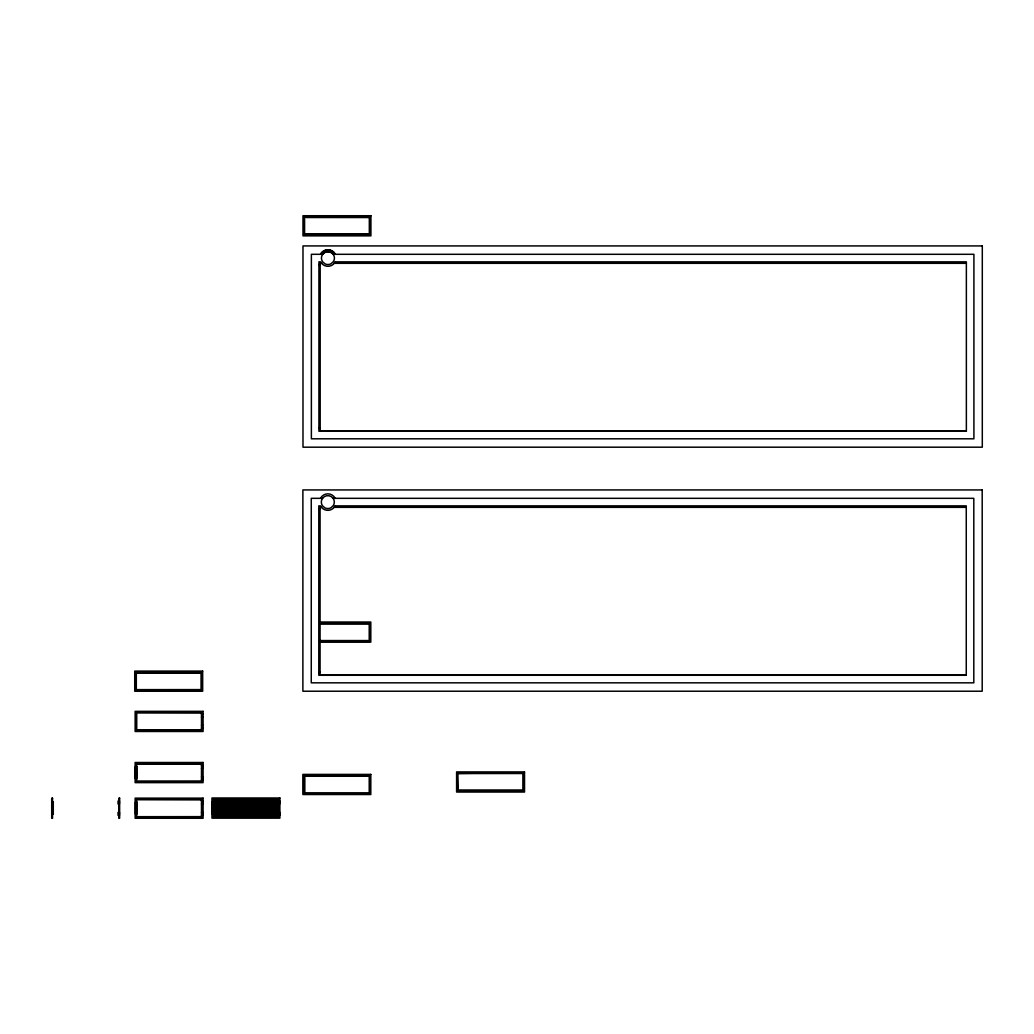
<?xml version="1.0" encoding="UTF-8"?>
<svg xmlns="http://www.w3.org/2000/svg" width="1034" height="1034" viewBox="0 0 1034 1034"><rect width="100%" height="100%" fill="white"/><g stroke="black" fill="none" stroke-linecap="round" stroke-linejoin="round"><path stroke-width="1.5" d="M304.707 775.991L305.431 775.254L306.167 775.991M304.746 216.558L306.219 216.558M306.129 217.45L369.319 217.321L369.319 234.266L304.578 234.266L304.578 217.321L369.319 217.463M305.276 216.326C306.814 216.856 305.069 217.825 303.828 216.558L303.828 235.015L370.082 235.015L370.082 216.558L305.999 216.558M304.707 234.214L369.319 234.214M321.587 263.321L320.178 263.321L320.178 430.842L966.363 430.842M334.279 263.321L966.363 263.321M318.924 264.782L320.178 264.782M318.924 428.322L320.178 428.322M322.582 498.323L311.26 498.323L311.26 682.828L973.808 682.828L973.808 498.323L333.064 498.323A6.463 6.463 0 0 0 322.582 498.323A6.294 6.294 0 0 0 322.582 505.872L324.883 507.849A6.463 6.463 0 0 0 330.777 507.849L333.064 505.872A6.294 6.294 0 0 0 333.064 498.323M321.484 507.345L320.075 507.345L320.075 674.866L966.26 674.866M334.176 507.345L966.26 507.345M318.808 508.806L320.075 508.806M320.256 622.029L370.805 622.029L370.805 642.153L320.256 642.153M320.411 622.869L369.965 622.869L369.965 641.313L319.493 641.313M320.243 623.618L369.216 623.618L369.216 640.563L320.269 640.563M320.747 623.773L369.216 623.773M318.808 672.346L320.075 672.346M136.32 672.979L201.061 672.824M201.488 713.085L136.734 712.943L136.734 729.875L201.488 729.836M201.488 714.106L203.078 714.106M201.488 717.04L203.078 717.04M201.488 725.429L203.078 725.429M201.488 728.363L203.078 728.363M136.863 764.242L201.488 764.242M201.488 765.444L202.871 765.444L202.871 768.378L201.488 768.378M136.695 769.425L135.984 769.425L136.695 775.707M369.216 776.133L304.603 776.133L304.603 792.884L369.216 792.884L369.216 775.991L304.474 775.991L304.474 792.936M201.488 776.767L202.871 776.767L202.871 779.701L201.488 779.701M458.191 790.299L522.816 790.299M213.547 799.463L278.301 799.463M201.488 799.889L136.734 799.734L136.734 816.679L201.488 816.64L201.488 799.734M278.301 800.936L279.684 800.936L279.684 803.87L278.301 803.87M201.488 801.079L202.871 801.079L202.871 804.013L201.488 804.013M213.547 801.983L212.241 801.983L212.241 814.133L213.547 814.133M52.54 805.059L53.251 805.059M136.695 805.059L135.984 805.059L136.695 811.354M212.797 804.917L213.508 804.917M212.797 811.199L213.508 811.199M52.54 811.354L53.251 811.354M201.488 812.401L202.871 812.401L202.871 815.335L201.488 815.335M278.301 812.246L279.684 812.246L279.684 815.193L278.301 815.193M278.301 816.653L213.547 816.653L213.547 798.83M279.464 800.936L279.464 803.87M279.464 812.246L279.464 815.193M278.301 798.83L278.301 817.287M213.34 801.983L213.34 814.133M212.461 801.983L212.461 814.133M202.664 765.444L202.664 768.378M202.664 776.767L202.664 779.701M202.664 801.079L202.664 804.013M202.664 812.401L202.664 815.335M201.488 712.943L201.488 729.875M135.648 766.491L135.648 778.654M135.648 802.125L135.648 814.288M119.207 801.079L119.207 804.013M119.207 812.401L119.207 815.335M320.488 498.323A8.246 8.246 0 0 1 335.171 498.323M457.661 773.406L458.191 790.441L522.933 790.441L522.933 773.51L459.148 773.548L457.442 772.747L457.442 791.204L523.695 791.204L523.695 772.747L457.661 773.406M321.406 253.033L320.592 254.299A8.246 8.246 0 0 1 335.274 254.299C332.806 249.052 324.792 248.315 321.406 253.033M335.274 261.848L333.439 264.226A8.246 8.246 0 0 1 322.427 264.226L320.592 261.848L318.924 261.848L318.924 431.256L966.363 431.256L966.363 261.848L335.274 261.848M335.171 505.872L333.336 508.25A8.246 8.246 0 0 1 322.324 508.25L320.488 505.872L318.808 505.872L318.808 675.28L966.26 675.28L966.26 505.872L335.171 505.872M323.358 253.524L322.698 254.299A6.294 6.294 0 0 0 322.698 261.848L324.986 263.825A6.463 6.463 0 0 0 330.88 263.825L333.181 261.848A6.294 6.294 0 0 0 333.181 254.299C331.009 251.133 325.994 250.719 323.358 253.524M370.922 215.731L302.988 215.731L302.988 235.855L370.922 235.855L370.922 215.731M982.3 245.924L302.988 245.924L302.988 447.192L982.3 447.192L982.3 245.924M322.698 254.299L311.376 254.299L311.376 438.804L973.912 438.804L973.912 254.299L333.181 254.299A6.463 6.463 0 0 0 322.698 254.299M982.197 489.935L302.884 489.935L302.884 691.216L982.197 691.216L982.197 489.935M202.664 671.092L134.73 671.092L134.73 691.216L202.664 691.216L202.664 671.092M201.824 671.932L135.57 671.932L135.57 690.376L201.824 690.376L201.824 671.932M201.061 672.682L136.32 672.682L136.32 689.626L201.061 689.588L201.061 672.682M203.078 711.34L135.144 711.34L135.144 731.477L203.078 731.477L203.078 711.34M202.237 712.18L135.984 712.18L135.984 730.637L202.237 730.637L202.237 712.18M203.078 762.497L135.144 762.497L135.144 782.635L203.078 782.635L203.078 762.497M202.237 763.338L135.984 763.338L135.984 781.794L202.237 781.794L202.237 763.338M201.488 764.1L136.734 764.1L136.734 781.032L201.488 780.993L201.488 764.1M136.734 766.491L135.441 766.491L135.441 778.654L136.734 778.654L136.695 766.491M524.535 771.907L456.601 771.907L456.601 792.044L524.535 792.044L524.535 771.907M370.805 774.401L302.884 774.401L302.884 794.526L370.805 794.526L370.805 774.401M369.965 775.241L303.712 775.241L303.712 793.685L369.965 793.685L369.965 775.241M52.54 798.145L51.7 798.145L51.7 818.269L52.54 818.269L52.54 798.145M119.634 798.145L118.794 798.145L118.794 818.269L119.634 818.269L119.634 798.145M203.078 798.145L135.144 798.145L135.144 818.269L203.078 818.269L203.078 798.145M279.891 797.989L211.957 797.989L211.957 818.127L279.891 818.127L279.891 797.989M279.051 798.83L212.797 798.83L212.797 817.287L279.051 817.287L279.051 798.83M202.237 798.985L135.984 798.985L135.984 817.442L202.237 817.442L202.237 798.985M215.15 799.877L213.973 799.877L213.973 801.053L215.15 801.053L215.15 799.877M217.05 799.877L215.873 799.877L215.873 801.053L217.05 801.053L217.05 799.877M218.95 799.877L217.773 799.877L217.773 801.053L218.95 801.053L218.95 799.877M220.849 799.877L219.673 799.877L219.673 801.053L220.849 801.053L220.849 799.877M222.749 799.877L221.573 799.877L221.573 801.053L222.749 801.053L222.749 799.877M224.649 799.877L223.473 799.877L223.473 801.053L224.649 801.053L224.649 799.877M226.549 799.877L225.373 799.877L225.373 801.053L226.549 801.053L226.549 799.877M228.449 799.877L227.273 799.877L227.273 801.053L228.449 801.053L228.449 799.877M230.349 799.877L229.173 799.877L229.173 801.053L230.349 801.053L230.349 799.877M232.249 799.877L231.086 799.877L231.086 801.053L232.249 801.053L232.249 799.877M234.149 799.877L232.986 799.877L232.986 801.053L234.149 801.053L234.149 799.877M236.062 799.877L234.886 799.877L234.886 801.053L236.062 801.053L236.062 799.877M237.962 799.877L236.786 799.877L236.786 801.053L237.962 801.053L237.962 799.877M239.862 799.877L238.686 799.877L238.686 801.053L239.862 801.053L239.862 799.877M241.762 799.877L240.586 799.877L240.586 801.053L241.762 801.053L241.762 799.877M243.662 799.877L242.486 799.877L242.486 801.053L243.662 801.053L243.662 799.877M245.562 799.877L244.386 799.877L244.386 801.053L245.562 801.053L245.562 799.877M247.462 799.877L246.286 799.877L246.286 801.053L247.462 801.053L247.462 799.877M249.362 799.877L248.186 799.877L248.186 801.053L249.362 801.053L249.362 799.877M251.262 799.877L250.086 799.877L250.086 801.053L251.262 801.053L251.262 799.877M253.162 799.877L251.986 799.877L251.986 801.053L253.162 801.053L253.162 799.877M255.062 799.877L253.886 799.877L253.886 801.053L255.062 801.053L255.062 799.877M256.962 799.877L255.799 799.877L255.799 801.053L256.962 801.053L256.962 799.877M258.862 799.877L257.699 799.877L257.699 801.053L258.862 801.053L258.862 799.877M260.775 799.877L259.599 799.877L259.599 801.053L260.775 801.053L260.775 799.877M262.675 799.877L261.499 799.877L261.499 801.053L262.675 801.053L262.675 799.877M264.575 799.877L263.399 799.877L263.399 801.053L264.575 801.053L264.575 799.877M266.475 799.877L265.299 799.877L265.299 801.053L266.475 801.053L266.475 799.877M268.375 799.877L267.199 799.877L267.199 801.053L268.375 801.053L268.375 799.877M270.275 799.877L269.099 799.877L269.099 801.053L270.275 801.053L270.275 799.877M272.175 799.877L270.998 799.877L270.998 801.053L272.175 801.053L272.175 799.877M274.075 799.877L272.898 799.877L272.898 801.053L274.075 801.053L274.075 799.877M275.975 799.877L274.798 799.877L274.798 801.053L275.975 801.053L275.975 799.877M277.875 799.877L276.698 799.877L276.698 801.053L277.875 801.053L277.875 799.877M119.427 801.079L118.044 801.079L118.044 804.013L119.427 804.013L119.427 801.079M215.15 801.777L213.973 801.777L213.973 802.953L215.15 802.953L215.15 801.777M217.05 801.777L215.873 801.777L215.873 802.953L217.05 802.953L217.05 801.777M218.95 801.777L217.773 801.777L217.773 802.953L218.95 802.953L218.95 801.777M220.849 801.777L219.673 801.777L219.673 802.953L220.849 802.953L220.849 801.777M222.749 801.777L221.573 801.777L221.573 802.953L222.749 802.953L222.749 801.777M224.649 801.777L223.473 801.777L223.473 802.953L224.649 802.953L224.649 801.777M226.549 801.777L225.373 801.777L225.373 802.953L226.549 802.953L226.549 801.777M228.449 801.777L227.273 801.777L227.273 802.953L228.449 802.953L228.449 801.777M230.349 801.777L229.173 801.777L229.173 802.953L230.349 802.953L230.349 801.777M232.249 801.777L231.086 801.777L231.086 802.953L232.249 802.953L232.249 801.777M234.149 801.777L232.986 801.777L232.986 802.953L234.149 802.953L234.149 801.777M236.062 801.777L234.886 801.777L234.886 802.953L236.062 802.953L236.062 801.777M237.962 801.777L236.786 801.777L236.786 802.953L237.962 802.953L237.962 801.777M239.862 801.777L238.686 801.777L238.686 802.953L239.862 802.953L239.862 801.777M241.762 801.777L240.586 801.777L240.586 802.953L241.762 802.953L241.762 801.777M243.662 801.777L242.486 801.777L242.486 802.953L243.662 802.953L243.662 801.777M245.562 801.777L244.386 801.777L244.386 802.953L245.562 802.953L245.562 801.777M247.462 801.777L246.286 801.777L246.286 802.953L247.462 802.953L247.462 801.777M249.362 801.777L248.186 801.777L248.186 802.953L249.362 802.953L249.362 801.777M251.262 801.777L250.086 801.777L250.086 802.953L251.262 802.953L251.262 801.777M253.162 801.777L251.986 801.777L251.986 802.953L253.162 802.953L253.162 801.777M255.062 801.777L253.886 801.777L253.886 802.953L255.062 802.953L255.062 801.777M256.962 801.777L255.799 801.777L255.799 802.953L256.962 802.953L256.962 801.777M258.862 801.777L257.699 801.777L257.699 802.953L258.862 802.953L258.862 801.777M260.775 801.777L259.599 801.777L259.599 802.953L260.775 802.953L260.775 801.777M262.675 801.777L261.499 801.777L261.499 802.953L262.675 802.953L262.675 801.777M264.575 801.777L263.399 801.777L263.399 802.953L264.575 802.953L264.575 801.777M266.475 801.777L265.299 801.777L265.299 802.953L266.475 802.953L266.475 801.777M268.375 801.777L267.199 801.777L267.199 802.953L268.375 802.953L268.375 801.777M270.275 801.777L269.099 801.777L269.099 802.953L270.275 802.953L270.275 801.777M272.175 801.777L270.998 801.777L270.998 802.953L272.175 802.953L272.175 801.777M274.075 801.777L272.898 801.777L272.898 802.953L274.075 802.953L274.075 801.777M275.975 801.777L274.798 801.777L274.798 802.953L275.975 802.953L275.975 801.777M277.875 801.777L276.698 801.777L276.698 802.953L277.875 802.953L277.875 801.777M53.29 802.125L52.088 802.125L52.088 814.288L53.29 814.288L53.29 802.125M136.734 802.125L135.544 802.125L135.544 814.288L136.734 814.288L136.695 802.125M215.15 803.676L213.973 803.676L213.973 804.853L215.15 804.853L215.15 803.676M217.05 803.676L215.873 803.676L215.873 804.853L217.05 804.853L217.05 803.676M218.95 803.676L217.773 803.676L217.773 804.853L218.95 804.853L218.95 803.676M220.849 803.676L219.673 803.676L219.673 804.853L220.849 804.853L220.849 803.676M222.749 803.676L221.573 803.676L221.573 804.853L222.749 804.853L222.749 803.676M224.649 803.676L223.473 803.676L223.473 804.853L224.649 804.853L224.649 803.676M226.549 803.676L225.373 803.676L225.373 804.853L226.549 804.853L226.549 803.676M228.449 803.676L227.273 803.676L227.273 804.853L228.449 804.853L228.449 803.676M230.349 803.676L229.173 803.676L229.173 804.853L230.349 804.853L230.349 803.676M232.249 803.676L231.086 803.676L231.086 804.853L232.249 804.853L232.249 803.676M234.149 803.676L232.986 803.676L232.986 804.853L234.149 804.853L234.149 803.676M236.062 803.676L234.886 803.676L234.886 804.853L236.062 804.853L236.062 803.676M237.962 803.676L236.786 803.676L236.786 804.853L237.962 804.853L237.962 803.676M239.862 803.676L238.686 803.676L238.686 804.853L239.862 804.853L239.862 803.676M241.762 803.676L240.586 803.676L240.586 804.853L241.762 804.853L241.762 803.676M243.662 803.676L242.486 803.676L242.486 804.853L243.662 804.853L243.662 803.676M245.562 803.676L244.386 803.676L244.386 804.853L245.562 804.853L245.562 803.676M247.462 803.676L246.286 803.676L246.286 804.853L247.462 804.853L247.462 803.676M249.362 803.676L248.186 803.676L248.186 804.853L249.362 804.853L249.362 803.676M251.262 803.676L250.086 803.676L250.086 804.853L251.262 804.853L251.262 803.676M253.162 803.676L251.986 803.676L251.986 804.853L253.162 804.853L253.162 803.676M255.062 803.676L253.886 803.676L253.886 804.853L255.062 804.853L255.062 803.676M256.962 803.676L255.799 803.676L255.799 804.853L256.962 804.853L256.962 803.676M258.862 803.676L257.699 803.676L257.699 804.853L258.862 804.853L258.862 803.676M260.775 803.676L259.599 803.676L259.599 804.853L260.775 804.853L260.775 803.676M262.675 803.676L261.499 803.676L261.499 804.853L262.675 804.853L262.675 803.676M264.575 803.676L263.399 803.676L263.399 804.853L264.575 804.853L264.575 803.676M266.475 803.676L265.299 803.676L265.299 804.853L266.475 804.853L266.475 803.676M268.375 803.676L267.199 803.676L267.199 804.853L268.375 804.853L268.375 803.676M270.275 803.676L269.099 803.676L269.099 804.853L270.275 804.853L270.275 803.676M272.175 803.676L270.998 803.676L270.998 804.853L272.175 804.853L272.175 803.676M274.075 803.676L272.898 803.676L272.898 804.853L274.075 804.853L274.075 803.676M275.975 803.676L274.798 803.676L274.798 804.853L275.975 804.853L275.975 803.676M277.875 803.676L276.698 803.676L276.698 804.853L277.875 804.853L277.875 803.676M215.15 805.576L213.973 805.576L213.973 806.753L215.15 806.753L215.15 805.576M217.05 805.576L215.873 805.576L215.873 806.753L217.05 806.753L217.05 805.576M218.95 805.576L217.773 805.576L217.773 806.753L218.95 806.753L218.95 805.576M220.849 805.576L219.673 805.576L219.673 806.753L220.849 806.753L220.849 805.576M222.749 805.576L221.573 805.576L221.573 806.753L222.749 806.753L222.749 805.576M224.649 805.576L223.473 805.576L223.473 806.753L224.649 806.753L224.649 805.576M226.549 805.576L225.373 805.576L225.373 806.753L226.549 806.753L226.549 805.576M228.449 805.576L227.273 805.576L227.273 806.753L228.449 806.753L228.449 805.576M230.349 805.576L229.173 805.576L229.173 806.753L230.349 806.753L230.349 805.576M232.249 805.576L231.086 805.576L231.086 806.753L232.249 806.753L232.249 805.576M234.149 805.576L232.986 805.576L232.986 806.753L234.149 806.753L234.149 805.576M236.062 805.576L234.886 805.576L234.886 806.753L236.062 806.753L236.062 805.576M237.962 805.576L236.786 805.576L236.786 806.753L237.962 806.753L237.962 805.576M239.862 805.576L238.686 805.576L238.686 806.753L239.862 806.753L239.862 805.576M241.762 805.576L240.586 805.576L240.586 806.753L241.762 806.753L241.762 805.576M243.662 805.576L242.486 805.576L242.486 806.753L243.662 806.753L243.662 805.576M245.562 805.576L244.386 805.576L244.386 806.753L245.562 806.753L245.562 805.576M247.462 805.576L246.286 805.576L246.286 806.753L247.462 806.753L247.462 805.576M249.362 805.576L248.186 805.576L248.186 806.753L249.362 806.753L249.362 805.576M251.262 805.576L250.086 805.576L250.086 806.753L251.262 806.753L251.262 805.576M253.162 805.576L251.986 805.576L251.986 806.753L253.162 806.753L253.162 805.576M255.062 805.576L253.886 805.576L253.886 806.753L255.062 806.753L255.062 805.576M256.962 805.576L255.799 805.576L255.799 806.753L256.962 806.753L256.962 805.576M258.862 805.576L257.699 805.576L257.699 806.753L258.862 806.753L258.862 805.576M260.775 805.576L259.599 805.576L259.599 806.753L260.775 806.753L260.775 805.576M262.675 805.576L261.499 805.576L261.499 806.753L262.675 806.753L262.675 805.576M264.575 805.576L263.399 805.576L263.399 806.753L264.575 806.753L264.575 805.576M266.475 805.576L265.299 805.576L265.299 806.753L266.475 806.753L266.475 805.576M268.375 805.576L267.199 805.576L267.199 806.753L268.375 806.753L268.375 805.576M270.275 805.576L269.099 805.576L269.099 806.753L270.275 806.753L270.275 805.576M272.175 805.576L270.998 805.576L270.998 806.753L272.175 806.753L272.175 805.576M274.075 805.576L272.898 805.576L272.898 806.753L274.075 806.753L274.075 805.576M275.975 805.576L274.798 805.576L274.798 806.753L275.975 806.753L275.975 805.576M277.875 805.576L276.698 805.576L276.698 806.753L277.875 806.753L277.875 805.576M215.15 807.476L213.973 807.476L213.973 808.64L215.15 808.64L215.15 807.476M217.05 807.476L215.873 807.476L215.873 808.64L217.05 808.64L217.05 807.476M218.95 807.476L217.773 807.476L217.773 808.64L218.95 808.64L218.95 807.476M220.849 807.476L219.673 807.476L219.673 808.64L220.849 808.64L220.849 807.476M222.749 807.476L221.573 807.476L221.573 808.64L222.749 808.64L222.749 807.476M224.649 807.476L223.473 807.476L223.473 808.64L224.649 808.64L224.649 807.476M226.549 807.476L225.373 807.476L225.373 808.64L226.549 808.64L226.549 807.476M228.449 807.476L227.273 807.476L227.273 808.64L228.449 808.64L228.449 807.476M230.349 807.476L229.173 807.476L229.173 808.64L230.349 808.64L230.349 807.476M232.249 807.476L231.086 807.476L231.086 808.64L232.249 808.64L232.249 807.476M234.149 807.476L232.986 807.476L232.986 808.64L234.149 808.64L234.149 807.476M236.062 807.476L234.886 807.476L234.886 808.64L236.062 808.64L236.062 807.476M237.962 807.476L236.786 807.476L236.786 808.64L237.962 808.64L237.962 807.476M239.862 807.476L238.686 807.476L238.686 808.64L239.862 808.64L239.862 807.476M241.762 807.476L240.586 807.476L240.586 808.64L241.762 808.64L241.762 807.476M243.662 807.476L242.486 807.476L242.486 808.64L243.662 808.64L243.662 807.476M245.562 807.476L244.386 807.476L244.386 808.64L245.562 808.64L245.562 807.476M247.462 807.476L246.286 807.476L246.286 808.64L247.462 808.64L247.462 807.476M249.362 807.476L248.186 807.476L248.186 808.64L249.362 808.64L249.362 807.476M251.262 807.476L250.086 807.476L250.086 808.64L251.262 808.64L251.262 807.476M253.162 807.476L251.986 807.476L251.986 808.64L253.162 808.64L253.162 807.476M255.062 807.476L253.886 807.476L253.886 808.64L255.062 808.64L255.062 807.476M256.962 807.476L255.799 807.476L255.799 808.64L256.962 808.64L256.962 807.476M258.862 807.476L257.699 807.476L257.699 808.64L258.862 808.64L258.862 807.476M260.775 807.476L259.599 807.476L259.599 808.64L260.775 808.64L260.775 807.476M262.675 807.476L261.499 807.476L261.499 808.64L262.675 808.64L262.675 807.476M264.575 807.476L263.399 807.476L263.399 808.64L264.575 808.64L264.575 807.476M266.475 807.476L265.299 807.476L265.299 808.64L266.475 808.64L266.475 807.476M268.375 807.476L267.199 807.476L267.199 808.64L268.375 808.64L268.375 807.476M270.275 807.476L269.099 807.476L269.099 808.64L270.275 808.64L270.275 807.476M272.175 807.476L270.998 807.476L270.998 808.64L272.175 808.64L272.175 807.476M274.075 807.476L272.898 807.476L272.898 808.64L274.075 808.64L274.075 807.476M275.975 807.476L274.798 807.476L274.798 808.64L275.975 808.64L275.975 807.476M277.875 807.476L276.698 807.476L276.698 808.64L277.875 808.64L277.875 807.476M215.15 809.364L213.973 809.364L213.973 810.54L215.15 810.54L215.15 809.364M217.05 809.364L215.873 809.364L215.873 810.54L217.05 810.54L217.05 809.364M218.95 809.364L217.773 809.364L217.773 810.54L218.95 810.54L218.95 809.364M220.849 809.364L219.673 809.364L219.673 810.54L220.849 810.54L220.849 809.364M222.749 809.364L221.573 809.364L221.573 810.54L222.749 810.54L222.749 809.364M224.649 809.364L223.473 809.364L223.473 810.54L224.649 810.54L224.649 809.364M226.549 809.364L225.373 809.364L225.373 810.54L226.549 810.54L226.549 809.364M228.449 809.364L227.273 809.364L227.273 810.54L228.449 810.54L228.449 809.364M230.349 809.364L229.173 809.364L229.173 810.54L230.349 810.54L230.349 809.364M232.249 809.364L231.086 809.364L231.086 810.54L232.249 810.54L232.249 809.364M234.149 809.364L232.986 809.364L232.986 810.54L234.149 810.54L234.149 809.364M236.062 809.364L234.886 809.364L234.886 810.54L236.062 810.54L236.062 809.364M237.962 809.364L236.786 809.364L236.786 810.54L237.962 810.54L237.962 809.364M239.862 809.364L238.686 809.364L238.686 810.54L239.862 810.54L239.862 809.364M241.762 809.364L240.586 809.364L240.586 810.54L241.762 810.54L241.762 809.364M243.662 809.364L242.486 809.364L242.486 810.54L243.662 810.54L243.662 809.364M245.562 809.364L244.386 809.364L244.386 810.54L245.562 810.54L245.562 809.364M247.462 809.364L246.286 809.364L246.286 810.54L247.462 810.54L247.462 809.364M249.362 809.364L248.186 809.364L248.186 810.54L249.362 810.54L249.362 809.364M251.262 809.364L250.086 809.364L250.086 810.54L251.262 810.54L251.262 809.364M253.162 809.364L251.986 809.364L251.986 810.54L253.162 810.54L253.162 809.364M255.062 809.364L253.886 809.364L253.886 810.54L255.062 810.54L255.062 809.364M256.962 809.364L255.799 809.364L255.799 810.54L256.962 810.54L256.962 809.364M258.862 809.364L257.699 809.364L257.699 810.54L258.862 810.54L258.862 809.364M260.775 809.364L259.599 809.364L259.599 810.54L260.775 810.54L260.775 809.364M262.675 809.364L261.499 809.364L261.499 810.54L262.675 810.54L262.675 809.364M264.575 809.364L263.399 809.364L263.399 810.54L264.575 810.54L264.575 809.364M266.475 809.364L265.299 809.364L265.299 810.54L266.475 810.54L266.475 809.364M268.375 809.364L267.199 809.364L267.199 810.54L268.375 810.54L268.375 809.364M270.275 809.364L269.099 809.364L269.099 810.54L270.275 810.54L270.275 809.364M272.175 809.364L270.998 809.364L270.998 810.54L272.175 810.54L272.175 809.364M274.075 809.364L272.898 809.364L272.898 810.54L274.075 810.54L274.075 809.364M275.975 809.364L274.798 809.364L274.798 810.54L275.975 810.54L275.975 809.364M277.875 809.364L276.698 809.364L276.698 810.54L277.875 810.54L277.875 809.364M215.15 811.263L213.973 811.263L213.973 812.44L215.15 812.44L215.15 811.263M217.05 811.263L215.873 811.263L215.873 812.44L217.05 812.44L217.05 811.263M218.95 811.263L217.773 811.263L217.773 812.44L218.95 812.44L218.95 811.263M220.849 811.263L219.673 811.263L219.673 812.44L220.849 812.44L220.849 811.263M222.749 811.263L221.573 811.263L221.573 812.44L222.749 812.44L222.749 811.263M224.649 811.263L223.473 811.263L223.473 812.44L224.649 812.44L224.649 811.263M226.549 811.263L225.373 811.263L225.373 812.44L226.549 812.44L226.549 811.263M228.449 811.263L227.273 811.263L227.273 812.44L228.449 812.44L228.449 811.263M230.349 811.263L229.173 811.263L229.173 812.44L230.349 812.44L230.349 811.263M232.249 811.263L231.086 811.263L231.086 812.44L232.249 812.44L232.249 811.263M234.149 811.263L232.986 811.263L232.986 812.44L234.149 812.44L234.149 811.263M236.062 811.263L234.886 811.263L234.886 812.44L236.062 812.44L236.062 811.263M237.962 811.263L236.786 811.263L236.786 812.44L237.962 812.44L237.962 811.263M239.862 811.263L238.686 811.263L238.686 812.44L239.862 812.44L239.862 811.263M241.762 811.263L240.586 811.263L240.586 812.44L241.762 812.44L241.762 811.263M243.662 811.263L242.486 811.263L242.486 812.44L243.662 812.44L243.662 811.263M245.562 811.263L244.386 811.263L244.386 812.44L245.562 812.44L245.562 811.263M247.462 811.263L246.286 811.263L246.286 812.44L247.462 812.44L247.462 811.263M249.362 811.263L248.186 811.263L248.186 812.44L249.362 812.44L249.362 811.263M251.262 811.263L250.086 811.263L250.086 812.44L251.262 812.44L251.262 811.263M253.162 811.263L251.986 811.263L251.986 812.44L253.162 812.44L253.162 811.263M255.062 811.263L253.886 811.263L253.886 812.44L255.062 812.44L255.062 811.263M256.962 811.263L255.799 811.263L255.799 812.44L256.962 812.44L256.962 811.263M258.862 811.263L257.699 811.263L257.699 812.44L258.862 812.44L258.862 811.263M260.775 811.263L259.599 811.263L259.599 812.44L260.775 812.44L260.775 811.263M262.675 811.263L261.499 811.263L261.499 812.44L262.675 812.44L262.675 811.263M264.575 811.263L263.399 811.263L263.399 812.44L264.575 812.44L264.575 811.263M266.475 811.263L265.299 811.263L265.299 812.44L266.475 812.44L266.475 811.263M268.375 811.263L267.199 811.263L267.199 812.44L268.375 812.44L268.375 811.263M270.275 811.263L269.099 811.263L269.099 812.44L270.275 812.44L270.275 811.263M272.175 811.263L270.998 811.263L270.998 812.44L272.175 812.44L272.175 811.263M274.075 811.263L272.898 811.263L272.898 812.44L274.075 812.44L274.075 811.263M275.975 811.263L274.798 811.263L274.798 812.44L275.975 812.44L275.975 811.263M277.875 811.263L276.698 811.263L276.698 812.44L277.875 812.44L277.875 811.263M119.427 812.401L118.044 812.401L118.044 815.335L119.427 815.335L119.427 812.401M215.15 813.163L213.973 813.163L213.973 814.34L215.15 814.34L215.15 813.163M217.05 813.163L215.873 813.163L215.873 814.34L217.05 814.34L217.05 813.163M218.95 813.163L217.773 813.163L217.773 814.34L218.95 814.34L218.95 813.163M220.849 813.163L219.673 813.163L219.673 814.34L220.849 814.34L220.849 813.163M222.749 813.163L221.573 813.163L221.573 814.34L222.749 814.34L222.749 813.163M224.649 813.163L223.473 813.163L223.473 814.34L224.649 814.34L224.649 813.163M226.549 813.163L225.373 813.163L225.373 814.34L226.549 814.34L226.549 813.163M228.449 813.163L227.273 813.163L227.273 814.34L228.449 814.34L228.449 813.163M230.349 813.163L229.173 813.163L229.173 814.34L230.349 814.34L230.349 813.163M232.249 813.163L231.086 813.163L231.086 814.34L232.249 814.34L232.249 813.163M234.149 813.163L232.986 813.163L232.986 814.34L234.149 814.34L234.149 813.163M236.062 813.163L234.886 813.163L234.886 814.34L236.062 814.34L236.062 813.163M237.962 813.163L236.786 813.163L236.786 814.34L237.962 814.34L237.962 813.163M239.862 813.163L238.686 813.163L238.686 814.34L239.862 814.34L239.862 813.163M241.762 813.163L240.586 813.163L240.586 814.34L241.762 814.34L241.762 813.163M243.662 813.163L242.486 813.163L242.486 814.34L243.662 814.34L243.662 813.163M245.562 813.163L244.386 813.163L244.386 814.34L245.562 814.34L245.562 813.163M247.462 813.163L246.286 813.163L246.286 814.34L247.462 814.34L247.462 813.163M249.362 813.163L248.186 813.163L248.186 814.34L249.362 814.34L249.362 813.163M251.262 813.163L250.086 813.163L250.086 814.34L251.262 814.34L251.262 813.163M253.162 813.163L251.986 813.163L251.986 814.34L253.162 814.34L253.162 813.163M255.062 813.163L253.886 813.163L253.886 814.34L255.062 814.34L255.062 813.163M256.962 813.163L255.799 813.163L255.799 814.34L256.962 814.34L256.962 813.163M258.862 813.163L257.699 813.163L257.699 814.34L258.862 814.34L258.862 813.163M260.775 813.163L259.599 813.163L259.599 814.34L260.775 814.34L260.775 813.163M262.675 813.163L261.499 813.163L261.499 814.34L262.675 814.34L262.675 813.163M264.575 813.163L263.399 813.163L263.399 814.34L264.575 814.34L264.575 813.163M266.475 813.163L265.299 813.163L265.299 814.34L266.475 814.34L266.475 813.163M268.375 813.163L267.199 813.163L267.199 814.34L268.375 814.34L268.375 813.163M270.275 813.163L269.099 813.163L269.099 814.34L270.275 814.34L270.275 813.163M272.175 813.163L270.998 813.163L270.998 814.34L272.175 814.34L272.175 813.163M274.075 813.163L272.898 813.163L272.898 814.34L274.075 814.34L274.075 813.163M275.975 813.163L274.798 813.163L274.798 814.34L275.975 814.34L275.975 813.163M277.875 813.163L276.698 813.163L276.698 814.34L277.875 814.34L277.875 813.163M215.15 815.063L213.973 815.063L213.973 816.24L215.15 816.24L215.15 815.063M217.05 815.063L215.873 815.063L215.873 816.24L217.05 816.24L217.05 815.063M218.95 815.063L217.773 815.063L217.773 816.24L218.95 816.24L218.95 815.063M220.849 815.063L219.673 815.063L219.673 816.24L220.849 816.24L220.849 815.063M222.749 815.063L221.573 815.063L221.573 816.24L222.749 816.24L222.749 815.063M224.649 815.063L223.473 815.063L223.473 816.24L224.649 816.24L224.649 815.063M226.549 815.063L225.373 815.063L225.373 816.24L226.549 816.24L226.549 815.063M228.449 815.063L227.273 815.063L227.273 816.24L228.449 816.24L228.449 815.063M230.349 815.063L229.173 815.063L229.173 816.24L230.349 816.24L230.349 815.063M232.249 815.063L231.086 815.063L231.086 816.24L232.249 816.24L232.249 815.063M234.149 815.063L232.986 815.063L232.986 816.24L234.149 816.24L234.149 815.063M236.062 815.063L234.886 815.063L234.886 816.24L236.062 816.24L236.062 815.063M237.962 815.063L236.786 815.063L236.786 816.24L237.962 816.24L237.962 815.063M239.862 815.063L238.686 815.063L238.686 816.24L239.862 816.24L239.862 815.063M241.762 815.063L240.586 815.063L240.586 816.24L241.762 816.24L241.762 815.063M243.662 815.063L242.486 815.063L242.486 816.24L243.662 816.24L243.662 815.063M245.562 815.063L244.386 815.063L244.386 816.24L245.562 816.24L245.562 815.063M247.462 815.063L246.286 815.063L246.286 816.24L247.462 816.24L247.462 815.063M249.362 815.063L248.186 815.063L248.186 816.24L249.362 816.24L249.362 815.063M251.262 815.063L250.086 815.063L250.086 816.24L251.262 816.24L251.262 815.063M253.162 815.063L251.986 815.063L251.986 816.24L253.162 816.24L253.162 815.063M255.062 815.063L253.886 815.063L253.886 816.24L255.062 816.24L255.062 815.063M256.962 815.063L255.799 815.063L255.799 816.24L256.962 816.24L256.962 815.063M258.862 815.063L257.699 815.063L257.699 816.24L258.862 816.24L258.862 815.063M260.775 815.063L259.599 815.063L259.599 816.24L260.775 816.24L260.775 815.063M262.675 815.063L261.499 815.063L261.499 816.24L262.675 816.24L262.675 815.063M264.575 815.063L263.399 815.063L263.399 816.24L264.575 816.24L264.575 815.063M266.475 815.063L265.299 815.063L265.299 816.24L266.475 816.24L266.475 815.063M268.375 815.063L267.199 815.063L267.199 816.24L268.375 816.24L268.375 815.063M270.275 815.063L269.099 815.063L269.099 816.24L270.275 816.24L270.275 815.063M272.175 815.063L270.998 815.063L270.998 816.24L272.175 816.24L272.175 815.063M274.075 815.063L272.898 815.063L272.898 816.24L274.075 816.24L274.075 815.063M275.975 815.063L274.798 815.063L274.798 816.24L275.975 816.24L275.975 815.063M277.875 815.063L276.698 815.063L276.698 816.24L277.875 816.24L277.875 815.063"/></g></svg>
